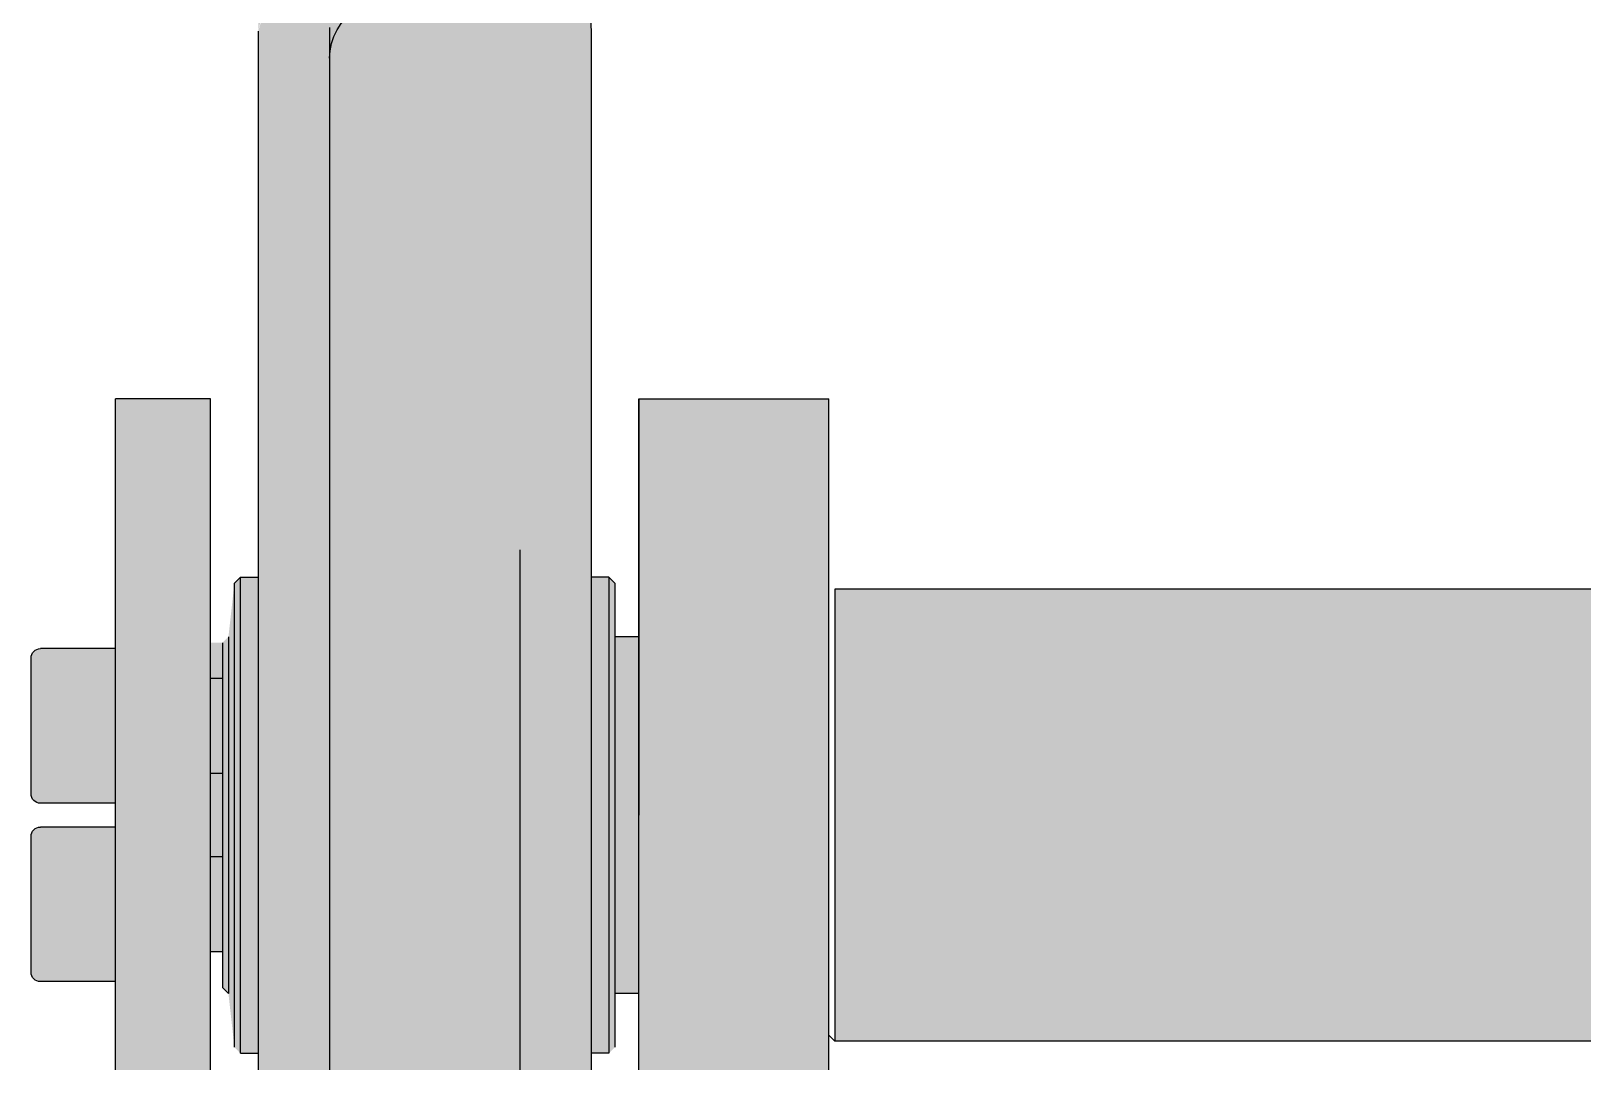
# Model space of a CAD drawing. Extents: x -1899985 to 1774885, y 556286 to 2175695.
# Drawn here: x -1656540.4 to -1656335.3, y 570686.2 to 570822.4 of the extents above; entities that cross this region are included whole.
import ezdxf

# ---------------------------------------------------------------- set-up
doc = ezdxf.new("R2010")
doc.units = 0
doc.header["$LTSCALE"] = 10
doc.header["$MEASUREMENT"] = 0
for name, color, linetype in [('20剖面图$0$5剖面线层', 2, 'Continuous'), ('20剖面图$0$A-LIN-V', 9, 'Continuous'), ('20剖面图$0$EWHS5T6M-2', 7, 'Continuous'), ('A-LIN-V', 9, 'Continuous')]:
    doc.layers.add(name, color=color, linetype=linetype)

# ---------------------------------------------------------------- blocks, each defined once
blk = doc.blocks.new('20剖面图$0$zw$A4DD')
at = {"layer": '20剖面图$0$5剖面线层'}
h = blk.add_hatch(color=256, dxfattribs=at)
h.dxf.hatch_style = 1
edge = h.paths.add_edge_path()
edge.add_ellipse((181.0833332575203, 284.4568697157738), major_axis=(13.99859999999995, 1.38080171e-08), ratio=0.9659258262890728, start_angle=338.2132103583626, end_angle=359.99999994156775, ccw=False)
edge.add_line((194.0820332313342, 279.4382737407104), (194.0820332313342, 217.0065894142754))
edge.add_line((194.0820332313342, 217.0065894142754), (193.0821332313389, 216.0066894142765))
edge.add_line((193.0821332313353, 216.0066894142765), (191.6533446674038, 216.0066894142765))
edge.add_ellipse((191.6533446674038, 219.0063894142768), major_axis=(-2.99970000000006, 0), ratio=1, start_angle=20.00000000000881, end_angle=90, ccw=False)
edge.add_line((188.8345487128281, 217.9804315903421), (185.1236074328844, 228.1761589619127))
edge.add_ellipse((181.083333231334, 226.7056194142751), major_axis=(4.299570000000191, 0), ratio=1, start_angle=19.99999999997873, end_angle=43.67903565468379)
edge.add_ellipse((181.0626569377964, 232.1966468274222), major_axis=(-4.019580552825661, 0), ratio=1, start_angle=89.97399287323998, end_angle=141.1454160524679, ccw=False)
edge.add_ellipse((181.0626569377964, 232.1966468274222), major_axis=(-4.019580552825758, 0), ratio=1, start_angle=39.28607287210849, end_angle=89.97399420460039, ccw=False)
edge.add_ellipse((181.083333231334, 226.7056194142751), major_axis=(4.299570000000136, 0), ratio=1, start_angle=136.7524532699129, end_angle=160.0000000000212)
edge.add_line((177.0430590297801, 228.1761589619091), (173.3321177498328, 217.9804315903384))
edge.add_ellipse((170.5133217952643, 219.0063894142768), major_axis=(-2.999700000000112, 0), ratio=1, start_angle=90, end_angle=159.9999999999021, ccw=False)
edge.add_line((170.5133217952643, 216.0066894142765), (169.0845332313365, 216.0066894142765))
edge.add_line((169.0845332313365, 216.0066894142765), (168.084633231334, 217.0065894142754))
edge.add_line((168.084633231334, 217.0065894142754), (168.084633231334, 279.4382738091262))
edge.add_ellipse((181.0833332575203, 284.4568697157738), major_axis=(13.99859999999993, 1.38117915e-08), ratio=0.9659258262890812, start_angle=179.9999999454519, end_angle=201.7867889548778, ccw=False)
edge.add_line((167.0847332575176, 284.4568697157738), (167.0847332578014, 333.1917560740112))
edge.add_line((167.0847332578014, 333.1917560740148), (167.0847332521007, 376.9111512425443))
edge.add_ellipse((181.0833332520997, 376.9111512425443), major_axis=(13.99860000000034, -4.4111411e-09), ratio=0.7660444431189731, start_angle=158.2132109445404, end_angle=179.999999999913, ccw=False)
edge.add_line((168.084633231334, 380.8912368768797), (168.084633231334, 404.9877894142773))
edge.add_line((168.084633231334, 404.9877894142773), (169.0845332313329, 405.9876894142726))
edge.add_line((169.0845332313329, 405.9876894142726), (170.5133217952643, 405.9876894142726))
edge.add_ellipse((170.5133217952643, 402.9879894142721), major_axis=(-2.999699999999982, 0), ratio=1, start_angle=200.0000000000089, end_angle=270, ccw=False)
edge.add_line((173.3321177498399, 404.013947238207), (177.0430590297874, 393.8182198666364))
edge.add_ellipse((181.083333231334, 395.2887594142703), major_axis=(4.299569999999969, 0), ratio=1, start_angle=-159.9999999999591, end_angle=-95.76134025166564)
edge.add_line((180.651720946258, 391.0109079652066), (181.5149455164137, 391.0109079652102))
edge.add_ellipse((181.083333231334, 395.2887594142739), major_axis=(4.299569999999969, 0), ratio=1, start_angle=-84.23865974833441, end_angle=-19.99999999997877)
edge.add_line((185.1236074328844, 393.81821986664), (188.8345487128281, 404.0139472382106))
edge.add_ellipse((191.6533446674038, 402.9879894142759), major_axis=(-2.999699999999982, 0), ratio=1, start_angle=270, end_angle=339.99999999999113, ccw=False)
edge.add_line((191.6533446674038, 405.9876894142726), (193.0821332313317, 405.9876894142726))
edge.add_line((193.0821332313317, 405.9876894142726), (193.0821332313317, 404.9877894142773))
edge.add_line((193.0821332313317, 404.9877894142773), (194.0820332313342, 404.9877894142773))
edge.add_line((194.0820332313342, 404.9877894142773), (194.0820332313342, 380.8912369212921))
edge.add_ellipse((181.0833332520997, 376.9111512425443), major_axis=(13.99860000000001, -4.4111411e-09), ratio=0.7660444431189835, start_angle=2.349111127841752e-08, end_angle=21.78678954103009, ccw=False)
edge.add_line((195.0819332521023, 376.9111512425407), (195.0819332577994, 333.1917560740148))
edge.add_line((195.0819332577994, 333.1917560740112), (195.0819332577848, 330.9951894142797))
edge.add_line((195.0819332577885, 330.9951894142797), (195.0819332575593, 290.9991894142731))
edge.add_line((195.0819332575593, 290.9991894142731), (195.0819332575228, 284.4568697167015))
h = blk.add_hatch(color=252, dxfattribs=at)
h.dxf.hatch_style = 1
h.paths.add_polyline_path([(163.0851332405873, 246.0036894142759), (163.0851332339771, 221.0061894142782), (147.0867332339803, 221.0061894142782), (147.0867332386042, 238.5044394142751), (147.0867332405869, 246.0036894142759), (147.0867332405869, 310.9971894142727), (147.0867332313319, 345.9936894142738), (163.0851332313359, 345.9936894142738), (163.0851332405836, 310.9971894142727), (163.0851332405836, 295.9986894142785)])
h = blk.add_hatch(color=252, dxfattribs=at)
h.dxf.hatch_style = 1
h.paths.add_polyline_path([(207.0807332405856, 218.762172825729), (207.0807332229961, 214.0077905273502), (207.0807332313343, 209.007389414277), (199.0815332313359, 209.007389414277), (199.0815332396741, 214.0077905273502), (199.0815332405873, 218.7621728257254), (199.0815332313359, 223.5059394142736), (197.0817332313345, 223.5059394142736), (197.0817332313345, 230.5052394142767), (199.0815332405873, 230.5052394142767), (199.0815332405873, 299.4983394142764), (198.0816332313334, 299.4983394142764), (198.0816332313334, 296.4986394142761), (197.581683231332, 295.9986894142785), (197.0817332313345, 291.4991394142744), (196.5817832313296, 290.9991894142731), (195.0819332575593, 290.9991894142731), (195.0819332577885, 330.9951894142797), (196.5817832313332, 330.9951894142797), (197.0817332313345, 330.4952394142747), (197.581683231332, 325.9956894142707), (198.0816332313334, 325.4957394142766), (199.0815332367528, 325.4957394142766), (199.0815332313323, 345.9936894142738), (207.0807332313343, 345.9936894142738), (207.0807332403238, 311.9970894142753), (207.0807332405856, 310.9971894142727), (207.0807332405856, 309.9972894142775), (207.0807332405856, 296.9985894142737)])
h.paths.add_polyline_path([(214.1800232313362, 309.1973694142762), (214.1800232313362, 297.7985094142787, -0.4142135623730951), (213.3801032313349, 296.9985894142737), (207.0807332405856, 296.9985894142737), (207.0807332405856, 309.9972894142775), (213.3801032313349, 309.9972894142775, -0.4142135623730951)])
h.paths.add_polyline_path([(214.1800232298265, 318.4964394142771), (214.1800232313362, 312.7970094142765, -0.4142135623730951), (213.3801032313349, 311.9970894142753), (207.0807332403238, 311.9970894142753), (207.0807332398144, 324.995789414279), (213.3801032313349, 324.9957894142753, -0.4142135622958358), (214.1800232313362, 324.195869414274), (214.1800232319329, 321.9260964163623), (214.1800232328423, 318.4964394142735)])
h = blk.add_hatch(color=252, dxfattribs=at)
h.dxf.hatch_style = 1
h.paths.add_polyline_path([(167.0847332048943, 290.9991894142731), (165.584883231335, 290.9991894142731), (165.0849332313337, 291.4991394142744), (165.0849332313337, 295.9986894142785), (165.0849332313337, 325.9956894142742), (165.0849332313337, 330.4952394142747), (165.584883231335, 330.9951894142797), (167.0847332577868, 330.9951894142797), (167.0847332575577, 290.9991894142731)])
h.paths.add_polyline_path([(165.0849332313337, 295.9986894142785), (163.0851332405836, 295.9986894142785), (163.0851332405873, 310.9971894142764), (163.0851332396924, 325.9956894142742), (165.0849332313337, 325.9956894142742)])
h = blk.add_hatch(color=252, dxfattribs=at)
h.dxf.hatch_style = 1
h.paths.add_polyline_path([(67.5946832313348, 291.9990894142756), (146.5867832313342, 291.9990894142756), (146.5867832313342, 329.9952894142771), (67.5946832313348, 329.9952894142771)])
h.paths.add_polyline_path([(67.09473322208214, 246.0036894142759), (67.0947332256037, 238.5044394142751), (147.0867332240632, 238.5044394142751), (147.0867332220841, 246.0036894142759), (147.0867332220841, 275.500739414274), (67.09473322208214, 275.500739414274)])
edge = h.paths.add_edge_path()
edge.add_spline(control_points=[(87.59268323133438, 221.3217102138588), (87.60047332666728, 221.3232798552926), (87.62479627005452, 221.3281807323874), (87.89082480045181, 221.3461958268199), (88.41980849641187, 221.3540604814552), (89.29154574719722, 221.3193687486928), (90.77402644405448, 221.1667683891865), (93.98919341715008, 220.9314396689369), (99.39371573589236, 220.8228294111687), (105.8275734501185, 220.8899547281726), (110.9517606847767, 221.0346109534839), (113.8779446266635, 221.1452584248255), (116.170907709693, 221.2519060264458), (118.3753350035622, 221.3764509936518), (120.9712773276442, 221.4423258555107), (123.0814433430787, 221.3301824804294), (124.3727095474569, 221.2300171381139), (125.2949735102192, 221.1552491905349), (126.0164016046292, 221.0968396110875), (126.5049812616926, 221.0491700680541), (126.561692556661, 221.0416000031109), (126.5887832313346, 221.0379838245935)], knot_values=[0, 0, 0, 0, 0.0200448062513436, 0.0625857151597983, 0.0968991114887987, 0.1252006295151264, 0.1877407753722999, 0.2502834915877762, 0.3730931743853787, 0.4993418828816357, 0.5632919166215677, 0.6245725191583177, 0.6485625763569951, 0.6871746033886468, 0.7497116751627702, 0.8122497289397556, 0.8494615257923346, 0.8748480535782247, 0.9201301323393147, 0.9618466021247403, 1, 1, 1, 1], degree=3, periodic=0)
edge.add_line((126.5887832313346, 221.0379838245935), (126.5887832313346, 238.5044394142751))
edge.add_line((126.5887832313346, 238.5044394142751), (87.59268323133438, 238.5044394142751))
edge.add_line((87.59268323133438, 238.5044394142751), (87.59268323133438, 221.3217102138588))
h.paths.add_polyline_path([(127.0887332313359, 275.500739414274), (127.0887332313359, 288.4994394142777), (87.09273323133309, 288.4994394142777), (87.09273323133309, 275.500739414274)])
at = {"layer": '20剖面图$0$EWHS5T6M-2', "color": 7, "linetype": 'Continuous'}
for p, q in [((189.0825332104759, 377.1976924996125), (189.0825332047534, 333.2882403218755)), ((167.0847332105659, 376.9111512425443), (167.0847332048688, 333.1917560740112)), ((195.0819332105675, 376.9111512425443), (195.0819332048668, 333.1917560740148)), ((147.0867332220841, 310.9971894142727), (147.0867332313355, 345.9936894142738)), ((163.0851332313359, 345.9936894142738), (147.0867332313355, 345.9936894142738)), ((147.0867332220841, 310.9971894142727), (147.0867332313355, 345.9936894142738)), ((163.0851332313359, 345.9936894142738), (147.0867332313355, 345.9936894142738)), ((163.0851332220809, 310.9971894142727), (163.0851332313359, 345.9936894142738)), ((163.0851332313359, 345.9936894142738), (163.0851332405873, 310.9971894142764)), ((199.0815332220845, 310.9971894142727), (199.0815332313359, 345.9936894142738)), ((199.0815332313359, 345.9936894142738), (207.0807332313343, 345.9936894142738)), ((207.0807332220829, 310.9971894142727), (207.0807332313343, 345.9936894142738)), ((167.0847332048688, 333.1917560740112), (167.0847332051489, 284.4568697157738)), ((173.084133204753, 333.2882403218755), (173.0841332050367, 284.3414936048794)), ((189.0825332047534, 333.2882403218755), (189.0825332050335, 284.3414936048794)), ((195.0819332048668, 333.1917560740112), (195.0819332051505, 284.4568697157738)), ((165.0849332313337, 330.4952394142747), (165.584883231335, 330.9951894142723)), ((165.0849332313337, 330.4952394142747), (165.0849332313337, 291.4991394142744)), ((165.584883231335, 330.9951894142723), (165.584883231335, 290.9991894142731)), ((165.584883231335, 330.9951894142723), (167.0847332577723, 330.9951894142723)), ((196.5817832313368, 330.9951894142723), (195.0819332577739, 330.9951894142723)), ((197.0817332313345, 330.4952394142747), (196.5817832313368, 330.9951894142723)), ((196.5817832313368, 290.9991894142731), (196.5817832313368, 330.9951894142723)), ((197.0817332313345, 291.4991394142744), (197.0817332313345, 330.4952394142747)), ((67.5946832313348, 329.9952894142771), (146.5867832313342, 329.9952894142771)), ((67.5946832313348, 329.9952894142771), (146.5867832313342, 329.9952894142771)), ((146.5867832313342, 329.9952894142771), (146.5867832313342, 291.9990894142756)), ((146.5867832313342, 329.9952894142771), (146.5867832313342, 291.9990894142756)), ((163.0851332229758, 325.9956894142742), (165.0849332280413, 325.9956894142742)), ((197.5816832313357, 325.9956894142742), (197.5816832313357, 295.9986894142785)), ((198.0816332313334, 325.4957394142766), (198.0816332313334, 296.4986394142761)), ((207.0807332228542, 324.9957894142753), (213.3801032313349, 324.9957894142753)), ((214.1800232313362, 312.7970094142729), (214.1800232313362, 324.195869414274)), ((198.0816332313334, 322.4960394142763), (199.0815332225938, 322.4960394142763)), ((198.0816332313334, 314.4968394142779), (199.0815332221282, 314.4968394142779)), ((207.0807332220866, 311.9970894142753), (213.3801032313349, 311.9970894142753)), ((147.0867332220841, 246.0036894142759), (147.0867332220841, 310.9971894142727)), ((147.0867332220841, 246.0036894142759), (147.0867332220841, 310.9971894142727)), ((163.0851332220809, 246.0036894142759), (163.0851332220809, 310.9971894142727)), ((163.0851332220809, 246.0036894142759), (163.0851332220809, 310.9971894142727)), ((199.0815332220845, 218.7621728257254), (199.0815332220845, 310.9971894142727)), ((207.0807332220829, 218.7621728257254), (207.0807332220829, 310.9971894142727)), ((207.0807332220829, 309.9972894142775), (213.3801032313349, 309.9972894142775)), ((214.1800232313362, 297.798509414275), (214.1800232313362, 309.1973694142725)), ((198.0816332313334, 307.4975394142748), (199.0815332220845, 307.4975394142748)), ((198.0816332313334, 299.4983394142764), (199.0815332220845, 299.4983394142764)), ((198.0816332313334, 296.4986394142761), (197.5816832313357, 295.9986894142748)), ((207.0807332220829, 296.9985894142737), (213.3801032313349, 296.9985894142737)), ((163.0851332220809, 295.9986894142748), (165.0849332280413, 295.9986894142748)), ((147.0867332313355, 292.4990394142733), (146.5867832313342, 291.9990894142756)), ((147.0867332313355, 292.4990394142733), (146.5867832313342, 291.9990894142756)), ((67.5946832313348, 291.9990894142756), (146.5867832313342, 291.9990894142756)), ((67.5946832313348, 291.9990894142756), (146.5867832313342, 291.9990894142756)), ((165.584883231335, 290.9991894142731), (167.0847332577723, 290.9991894142731)), ((196.5817832313368, 290.9991894142731), (195.0819332577739, 290.9991894142731))]:
    blk.add_line(p, q, dxfattribs=at)
for centre, radius, start, end in [((213.3801032313349, 324.195869414274), 0.7999199999999951, 0, 90), ((213.3801032313349, 312.7970094142729), 0.799920000000023, 270, 0), ((213.3801032313349, 309.1973694142725), 0.799920000000023, 0, 90), ((213.3801032313349, 297.798509414275), 0.7999199999999951, 270, 0)]:
    blk.add_arc(centre, radius, start, end, dxfattribs=at)
for centre, major_axis, ratio, start_param, end_param in [((181.0833332105685, 376.9111512425443), (-13.99860000000001, -4.4084768e-09), 0.7660444431189914, 5.573664973001946, 6.283185306770687), ((181.0833332112888, 374.6267991759087), (-7.999199999999063, -2.5203983e-09), 0.7660444431190399, 3.14159265359287, 4.712388979972775)]:
    blk.add_ellipse(centre, major_axis=major_axis, ratio=ratio, start_param=start_param, end_param=end_param, dxfattribs=at)
blk = doc.blocks.new('20剖面图$0$5555rrrrrrrrrrr')
at = {"xscale": -1.571585729816195, "yscale": 1.571585729816195, "zscale": 1.571585729816195, "rotation": 1.047162356826448e-10}
blk.add_blockref('20剖面图$0$zw$A4DD', (-1628218.349066917, 570265.096629761), dxfattribs=at)
blk = doc.blocks.new('20剖面图')
at = {"layer": '20剖面图$0$A-LIN-V'}
blk.add_blockref('20剖面图$0$5555rrrrrrrrrrr', (-27985.39967759955, -35.03928341169376), dxfattribs=at)

msp = doc.modelspace()

# ---------------------------------------------------------------- block references
at = {"layer": 'A-LIN-V'}
msp.add_blockref('20剖面图', (0, 0), dxfattribs=at)

doc.saveas('drawing.dxf')
